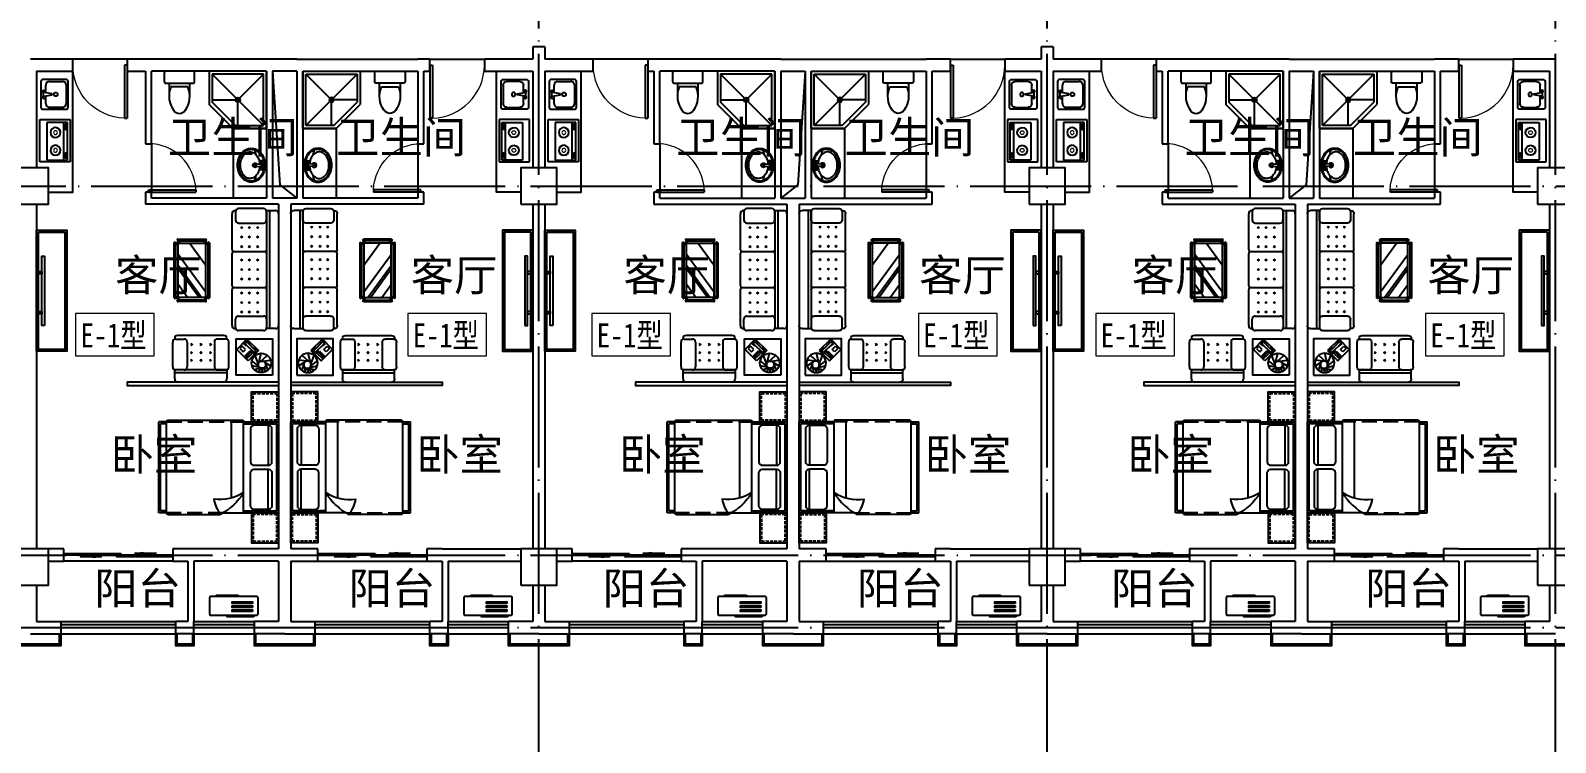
# Model space of a CAD drawing. Extents: x 122060 to 300410, y -425997 to -174060.
# Drawn here: x 193398 to 218598, y -341400 to -329629 of the extents above; entities that cross this region are included whole.
import ezdxf

# ---------------------------------------------------------------- set-up
doc = ezdxf.new("R2010")
doc.units = 0
doc.header["$LTSCALE"] = 1000
doc.header["$MEASUREMENT"] = 0
doc.linetypes.add('DASH', pattern=[0.35, 0.25, -0.1])
doc.linetypes.add('DOTE', pattern=[2.42, 2, -0.2, 0.02, -0.2])
doc.layers.get('0').update_dxf_attribs({"linetype": 'CONTINUOUS'})
for name, color, linetype in [('BALCONY', 6, 'CONTINUOUS'), ('DOTE', 1, 'CONTINUOUS'), ('WALL', 255, 'CONTINUOUS'), ('WINDOW', 4, 'CONTINUOUS'), ('WR-COLUMN', 255, 'CONTINUOUS'), ('WR-WALL', 255, 'CONTINUOUS'), ('厨卫', 8, 'CONTINUOUS'), ('家具', 8, 'CONTINUOUS'), ('平面看线', 8, 'CONTINUOUS'), ('石材', 41, 'CONTINUOUS'), ('空调', 8, 'CONTINUOUS')]:
    doc.layers.add(name, color=color, linetype=linetype)
doc.layers.add('PUB_TEXT', color=7, linetype='CONTINUOUS', lineweight=0)
doc.styles.add('dim_font', font='SIMPLEX.shx', dxfattribs={"width": 0.8})
doc.styles.add('宋体', font='SimSun.ttf')
doc.styles.add('黑体', font='SIMHEI.TTF', dxfattribs={"width": 0.8})

# ---------------------------------------------------------------- blocks, each defined once
blk = doc.blocks.new('dgfgf')
at = {"layer": '家具'}
blk.add_lwpolyline([(7597, -62676), (7147, -62676), (7147, -63176), (7597, -63176), (7597, -62676), (7517, -62676)], dxfattribs=at)
at = {"layer": '家具', "color": 251, "linetype": 'DASH', "ltscale": 0.2}
blk.add_lwpolyline([(7567, -62706), (7177, -62706), (7177, -63146), (7567, -63146)], close=True, dxfattribs=at)
blk = doc.blocks.new('A$C72813290')
at = {"layer": '家具'}
for p, q in [((1830, 2030), (599, 2030)), ((779, 753), (779, 2030)), ((579, 2000), (0, 2000)), ((0, 500), (0, 2000)), ((30, 530), (30, 1970)), ((579, 1970), (30, 1970)), ((170, 1945), (170, 1283)), ((579, 500), (579, 2010)), ((1850, 500), (1850, 2000)), ((1850, 2000), (1980, 2000)), ((1850, 1970), (1950, 1970)), ((1950, 530), (1950, 1970)), ((1980, 500), (1980, 2000)), ((170, 555), (170, 1217)), ((579, 530), (30, 530)), ((1850, 530), (1950, 530)), ((912, 500), (0, 500)), ((1830, 470), (967, 470)), ((1850, 500), (1980, 500))]:
    blk.add_line(p, q, dxfattribs=at)
at = {"layer": '家具', "linetype": 'DASH'}
for p, q in [((1850, 2000), (579, 2000)), ((912, 500), (1850, 500))]:
    blk.add_line(p, q, dxfattribs=at)
at = {"layer": '家具'}
for points in [[(170, 1945), (405, 1945, -0.414214), (465, 1885), (465, 1343, -0.414214), (405, 1283), (170, 1283, -0.414214), (110, 1343), (110, 1885, -0.414214)], [(170, 555), (405, 555, 0.414214), (465, 615), (465, 1157, 0.414214), (405, 1217), (170, 1217, 0.414214), (110, 1157), (110, 615, 0.414214)]]:
    blk.add_lwpolyline(points, format="xyb", close=True, dxfattribs=at)
blk.add_lwpolyline([(579, 833, 0.180302), (1071, 725, -0.088637), (967, 470, 28871.271551)], format="xyb", dxfattribs=at)
for centre, radius, start, end in [((599, 2010), 20, 90, 180), ((1819, 2001), 30.7, 357.6884, 69.6917), ((1392, 1313), 944, 210.6075, 243.2773), ((1819, 499), 30.7, 290.3566, 2.3152)]:
    blk.add_arc(centre, radius, start, end, dxfattribs=at)
blk.add_blockref('dgfgf', (-7147, 65176), dxfattribs=at)
at = {"layer": '家具', "xscale": -1, "rotation": 180}
blk.add_blockref('dgfgf', (-7147, -62676), dxfattribs=at)
blk = doc.blocks.new('asfdgdfhfgj')
at = {"layer": '家具'}
for p, q in [((253, 470), (-697, 470)), ((-697, 470), (-697, -80)), ((203, 420), (-647, 420)), ((-647, 420), (-647, -42)), ((-647, 420), (203, -430)), ((203, 420), (-196, 22)), ((203, -430), (203, 420)), ((253, -480), (253, 470)), ((-222, -5), (-222, 20)), ((-297, -480), (-697, -80)), ((-647, -5), (-260, -5)), ((-260, -430), (-647, -42)), ((-247, -5), (-222, -5)), ((-222, -5), (-197, -5)), ((-222, -30), (-222, -5)), ((-222, -430), (-222, -42)), ((-297, -480), (253, -480)), ((-260, -430), (203, -430))]:
    blk.add_line(p, q, dxfattribs=at)
for radius in [37.5, 25]:
    blk.add_circle((-222, -5), radius, dxfattribs=at)
blk = doc.blocks.new('asfdfgfhfg')
at = {"layer": '家具'}
for p, q in [((-4, 1795), (759, 1795)), ((-87, 1545), (-87, 1134)), ((-54, 1595), (-54, 1745)), ((-54, 1645), (809, 1645)), ((-54, 1595), (809, 1595)), ((102, 1595), (-37, 1595)), ((152, 1134), (152, 1545)), ((602, 1134), (602, 1545)), ((652, 1595), (792, 1595)), ((809, 1745), (809, 1592)), ((842, 1545), (842, 1134)), ((-575, 1274), (-405, 1443)), ((-386, 1085), (-575, 1274)), ((-556, 1274), (-509, 1227)), ((-504, 1326), (-551, 1278)), ((-551, 1278), (-509, 1236)), ((-532, 1278), (-504, 1307)), ((-532, 1278), (-381, 1128)), ((-462, 1283), (-504, 1326)), ((-353, 1156), (-504, 1307)), ((-452, 1283), (-499, 1330)), ((-386, 1406), (-471, 1321)), ((-471, 1321), (-433, 1283)), ((-471, 1274), (-462, 1283)), ((-466, 1269), (-452, 1283)), ((-452, 1302), (-367, 1387)), ((-433, 1283), (-348, 1368)), ((-405, 1443), (-216, 1255)), ((-348, 1368), (-386, 1406)), ((-325, 1297), (-363, 1260)), ((-268, 1241), (-325, 1297)), ((198, 1453), (229, 1423)), ((229, 1453), (198, 1423)), ((198, 1326), (229, 1296)), ((229, 1326), (198, 1296)), ((356, 1453), (386, 1423)), ((386, 1453), (356, 1423)), ((356, 1326), (386, 1296)), ((386, 1326), (356, 1296)), ((514, 1453), (544, 1423)), ((544, 1453), (514, 1423)), ((514, 1326), (544, 1296)), ((544, 1326), (514, 1296)), ((-509, 1236), (-499, 1245)), ((-509, 1227), (-495, 1241)), ((-424, 1151), (-414, 1161)), ((-381, 1109), (-424, 1151)), ((-216, 1255), (-386, 1085)), ((-386, 1189), (-377, 1198)), ((-334, 1156), (-381, 1109)), ((-381, 1128), (-353, 1156)), ((-377, 1198), (-334, 1156)), ((-363, 1260), (-306, 1203)), ((-306, 1203), (-268, 1241)), ((-54, 1084), (-54, 1075)), ((-37, 1084), (102, 1084)), ((-4, 1025), (759, 1025)), ((198, 1189), (229, 1159)), ((229, 1189), (198, 1159)), ((386, 1189), (356, 1159)), ((356, 1189), (386, 1159)), ((514, 1189), (544, 1159)), ((544, 1189), (514, 1159)), ((792, 1084), (652, 1084)), ((809, 1084), (809, 1075)), ((-909, -988), (-909, 862)), ((-859, 912), (-706, 912)), ((-759, -1038), (-759, 912)), ((-709, -1038), (-709, 912)), ((-709, 755), (-709, 896)), ((-659, 946), (-247, 946)), ((-197, 912), (-189, 912)), ((-197, 896), (-197, 755)), ((-139, 862), (-139, 264)), ((-247, 705), (-659, 705)), ((-546, 651), (-576, 620)), ((-546, 620), (-576, 651)), ((-409, 651), (-439, 620)), ((-409, 620), (-439, 651)), ((-282, 651), (-312, 620)), ((-282, 620), (-312, 651)), ((-546, 463), (-576, 493)), ((-546, 493), (-576, 463)), ((-546, 335), (-576, 305)), ((-546, 305), (-576, 335)), ((-409, 493), (-439, 463)), ((-409, 463), (-439, 493)), ((-409, 335), (-439, 305)), ((-409, 305), (-439, 335)), ((-282, 493), (-312, 463)), ((-282, 463), (-312, 493)), ((-282, 335), (-312, 305)), ((-282, 305), (-312, 335)), ((236, -505), (236, 404)), ((246, 414), (251, 414)), ((261, 368), (333, 440)), ((261, 396), (305, 440)), ((261, -505), (261, 404)), ((287, 455), (287, 450)), ((297, 465), (756, 465)), ((297, 440), (756, 440)), ((301, 305), (751, -315)), ((364, 400), (751, -134)), ((407, 400), (751, -75)), ((595, 400), (751, 185)), ((791, 368), (719, 440)), ((791, 396), (747, 440)), ((766, 455), (766, 450)), ((791, 404), (791, -505)), ((806, 414), (801, 414)), ((816, 404), (816, -505)), ((-169, 235), (-679, 235)), ((-546, 75), (-576, 105)), ((-546, 105), (-576, 75)), ((-409, 75), (-439, 105)), ((-409, 105), (-439, 75)), ((-282, 75), (-312, 105)), ((-282, 105), (-312, 75)), ((-139, 206), (-139, -332)), ((-546, -52), (-576, -82)), ((-546, -82), (-576, -52)), ((-546, -240), (-576, -210)), ((-546, -210), (-576, -240)), ((-409, -82), (-439, -52)), ((-409, -52), (-439, -82)), ((-409, -240), (-439, -210)), ((-409, -210), (-439, -240)), ((-282, -82), (-312, -52)), ((-282, -52), (-312, -82)), ((-282, -240), (-312, -210)), ((-282, -210), (-312, -240)), ((301, -138), (565, -500)), ((-169, -361), (-679, -361)), ((-546, -431), (-576, -461)), ((-546, -461), (-576, -431)), ((-409, -431), (-439, -461)), ((-409, -461), (-439, -431)), ((-282, -431), (-312, -461)), ((-282, -461), (-312, -431)), ((-139, -390), (-139, -988)), ((261, -468), (333, -540)), ((261, -496), (305, -540)), ((791, -468), (719, -540)), ((791, -496), (747, -540)), ((-546, -619), (-576, -588)), ((-546, -588), (-576, -619)), ((-546, -746), (-576, -776)), ((-546, -776), (-576, -746)), ((-409, -588), (-439, -619)), ((-409, -619), (-439, -588)), ((-409, -746), (-439, -776)), ((-409, -776), (-439, -746)), ((-282, -588), (-312, -619)), ((-282, -619), (-312, -588)), ((-282, -746), (-312, -776)), ((-282, -776), (-312, -746)), ((246, -515), (251, -515)), ((287, -555), (287, -550)), ((756, -540), (297, -540)), ((756, -565), (297, -565)), ((766, -555), (766, -550)), ((806, -515), (801, -515)), ((-709, -881), (-709, -1021)), ((-247, -831), (-659, -831)), ((-197, -1021), (-197, -881)), ((-709, -1038), (-859, -1038)), ((-659, -1071), (-247, -1071)), ((-197, -1038), (-189, -1038))]:
    blk.add_line(p, q, dxfattribs=at)
at = {"layer": '家具', "color": 6}
for p, q in [((-677, 1466), (-777, 1525)), ((-694, 1502), (-729, 1600)), ((-683, 1543), (-673, 1632)), ((-651, 1566), (-616, 1640)), ((-632, 1568), (-564, 1629)), ((-611, 1564), (-511, 1595)), ((-598, 1556), (-471, 1530)), ((-581, 1533), (-467, 1445)), ((-649, 1450), (-776, 1433)), ((-609, 1454), (-722, 1355)), ((-583, 1478), (-618, 1320)), ((-575, 1501), (-521, 1357))]:
    blk.add_line(p, q, dxfattribs=at)
at = {"layer": '家具'}
for points in [[(-805, 1679), (-205, 1679), (-205, 1079), (-805, 1079)], [(301, 400), (751, 400), (751, -500), (301, -500)]]:
    blk.add_lwpolyline(points, close=True, dxfattribs=at)
at = {"layer": '家具', "color": 6}
for centre, radius in [((-623, 1480), 160), ((-634, 1508), 60)]:
    blk.add_circle(centre, radius, dxfattribs=at)
at = {"layer": '家具'}
for centre, radius, start, end in [((-4, 1745), 50, 90, 180), ((759, 1745), 50, 0, 90), ((-37, 1545), 50, 90, 180), ((102, 1545), 50, 0, 90), ((652, 1545), 50, 90, 180), ((792, 1545), 50, 0, 90), ((-37, 1134), 50, 180, 270), ((-4, 1075), 50, 180, 270), ((102, 1134), 50, 270, 0), ((652, 1134), 50, 180, 270), ((759, 1075), 50, 270, 0), ((792, 1134), 50, 270, 0), ((-859, 862), 50, 90, 180), ((-659, 896), 50, 90, 180), ((-247, 896), 50, 0, 90), ((-189, 862), 50, 0, 90), ((-659, 755), 50, 180, 270), ((-247, 755), 50, 270, 0), ((-679, 265), 30, 180, 270), ((-169, 265), 30, 270, 0), ((246, 404), 10, 90, 180), ((251, 404), 10, 0, 90), ((297, 455), 10, 90, 180), ((297, 450), 10, 180, 270), ((756, 455), 10, 0, 90), ((756, 450), 10, 270, 0), ((801, 404), 10, 90, 180), ((806, 404), 10, 0, 90), ((-679, 205), 30, 90, 180), ((-169, 205), 30, 0, 90), ((-679, -331), 30, 180, 270), ((-679, -391), 30, 90, 180), ((-169, -331), 30, 270, 0), ((-169, -391), 30, 0, 90), ((246, -505), 10, 180, 270), ((251, -505), 10, 270, 0), ((297, -550), 10, 90, 180), ((297, -555), 10, 180, 270), ((756, -550), 10, 0, 90), ((756, -555), 10, 270, 0), ((801, -505), 10, 180, 270), ((806, -505), 10, 270, 0), ((-859, -988), 50, 180, 270), ((-659, -881), 50, 90, 180), ((-247, -881), 50, 0, 90), ((-189, -988), 50, 270, 0), ((-659, -1021), 50, 180, 270), ((-247, -1021), 50, 270, 0)]:
    blk.add_arc(centre, radius, start, end, dxfattribs=at)
at = {"layer": '家具', "style": 'dim_font', "width": 0.8, "flags": 9}
for tag, p, rotation in [('YSIZE', (377, 1795), 180), ('XSIZE', (377, 1795), 180), ('YSIZE', (-909, -63), 270), ('XSIZE', (-909, -63), 270)]:
    blk.add_attdef(tag, p, '', height=0.5, rotation=rotation, dxfattribs=at)
blk = doc.blocks.new('A$C2FB07499')
at = {"layer": '家具', "ltscale": 0.5}
blk.add_lwpolyline([(500, 0), (0, 0), (0, 2000), (500, 2000)], close=True, dxfattribs=at)
at = {"layer": '家具', "color": 251, "ltscale": 40}
for points in [[(470, 30), (30, 30), (30, 1970), (470, 1970)], [(368, 1572), (415, 1572), (415, 428), (368, 428)], [(415, 1381), (480, 1381), (480, 1343), (415, 1343)], [(415, 717), (480, 717), (480, 679), (415, 679)]]:
    blk.add_lwpolyline(points, close=True, dxfattribs=at)
blk = doc.blocks.new('safedgdhgfh')
at = {"layer": '厨卫', "linetype": 'Continuous'}
for p, q in [((-352, -356), (-352, 344)), ((-352, 344), (148, 344)), ((148, 344), (148, -356)), ((148, -356), (-352, -356))]:
    blk.add_line(p, q, dxfattribs=at)
at = {"layer": '厨卫'}
for p, q in [((103, 293), (-239, 293)), ((-239, 293), (-239, -330)), ((47, -330), (47, 293)), ((103, -330), (103, 293)), ((-239, -330), (103, -330))]:
    blk.add_line(p, q, dxfattribs=at)
at = {"layer": '厨卫', "lineweight": 13}
for p, q in [((71, 268), (81, 268)), ((70, 176), (81, 176)), ((96, 251), (79, 251)), ((79, 251), (79, 186)), ((79, 186), (96, 186)), ((96, 186), (96, 251)), ((71, -205), (81, -205)), ((79, -222), (79, -287)), ((96, -222), (79, -222)), ((96, -287), (96, -222)), ((70, -297), (81, -297)), ((79, -287), (96, -287))]:
    blk.add_line(p, q, dxfattribs=at)
for points in [[(71, 268, 0.259034), (67, 266, 0.076276), (63, 254, 0.036515), (60, 241, 0.026615), (59, 222, 0.026615), (60, 203, 0.036515), (63, 189, 0.076276), (67, 178, 0.259034), (71, 176, 0.078462), (72, 176, 0.056762)], [(81, 268, 0.259034), (78, 266, 0.076276), (73, 254, 0.036515), (71, 241, 0.026615), (70, 222, 0.026615), (71, 203, 0.036515), (73, 189, 0.076276), (78, 178, 0.259034), (81, 176, 0.259034), (85, 178, 0.056762), (89, 186, 0.036515)], [(91, 251, 0.008736), (90, 254, 0.076276), (85, 266, 0.259034), (81, 268, 0.259034)], [(71, -205, 0.259034), (67, -207, 0.076276), (63, -219, 0.036515), (60, -232, 0.026615), (59, -251, 0.026615), (60, -270, 0.036515), (63, -284, 0.076276), (67, -295, 0.259034), (71, -297, 0.078462), (72, -297, 0.056762)], [(81, -205, 0.259034), (78, -207, 0.076276), (73, -219, 0.036515), (71, -232, 0.026615), (70, -251, 0.026615), (71, -270, 0.036515), (73, -284, 0.076276), (78, -295, 0.259034), (81, -297, 0.259034), (85, -295, 0.056762), (89, -287, 0.036515)], [(91, -222, 0.008736), (90, -219, 0.076276), (85, -207, 0.259034), (81, -205, 0.259034)]]:
    blk.add_lwpolyline(points, format="xyb", dxfattribs=at)
at = {"layer": '厨卫', "linetype": 'Continuous'}
for centre, start, end in [((-94, 128), 270, 269.036), ((-94, -165), 90.964, 90)]:
    blk.add_arc(centre, 82.5, start, end, dxfattribs=at)
at = {"layer": '厨卫', "linetype": 'Continuous', "lineweight": 13}
for centre, start, end in [((-94, 128), 270, 269.3468), ((-94, -165), 90.6532, 90)]:
    blk.add_arc(centre, 31.6, start, end, dxfattribs=at)
blk = doc.blocks.new('空调机')
at = {"layer": '空调', "color": 8}
for p, q in [((2416486, -275315), (2416486, -275325)), ((2416849, -275305), (2416496, -275305)), ((2416859, -275325), (2416859, -275315))]:
    blk.add_line(p, q, dxfattribs=at)
blk.add_lwpolyline([(2416186, -275325), (2416946, -275325, -0.414214), (2416966, -275345), (2416966, -275615, -0.414214), (2416946, -275635), (2416186, -275635, -0.414214), (2416166, -275615), (2416166, -275345, -0.414214)], format="xyb", close=True, dxfattribs=at)
for points in [[(2416256, -275445), (2416592, -275445), (2416592, -275416), (2416256, -275416)], [(2416235, -275664), (2416675, -275664), (2416675, -275649), (2416235, -275649)], [(2416256, -275511), (2416592, -275511), (2416592, -275482), (2416256, -275482)], [(2416256, -275577), (2416592, -275577), (2416592, -275548), (2416256, -275548)]]:
    blk.add_lwpolyline(points, close=True, dxfattribs=at)
for centre, start, end in [((2416496, -275315), 90, 180), ((2416849, -275315), 0, 90)]:
    blk.add_arc(centre, 10, start, end, dxfattribs=at)
blk = doc.blocks.new('_FZHK')
blk.add_lwpolyline([(-0.5, -0.5), (0.5, -0.5), (0.5, 0.5), (-0.5, 0.5)], close=True)
blk = doc.blocks.new('$plan$00001613')
at = {"layer": '厨卫'}
for p, q in [((-260, -140), (-260, 140)), ((-200, 170), (-200, -170))]:
    blk.add_line(p, q, dxfattribs=at)
blk.add_lwpolyline([(-430, -170), (-200, -170), (-200, -220, 0.414214), (-170, -250), (-30, -250, 0.414214), (0, -220), (0, 220, 0.414214), (-30, 250), (-170, 250, 0.414214), (-200, 220), (-200, 170), (-430, 170)], format="xyb", dxfattribs=at)
for centre, radius, start, end in [((-590, 0), 110, 123.4509, 236.5491), ((-413, -227), 398, 67.4505, 126.6381), ((-413, 227), 398, 233.3619, 292.5495)]:
    blk.add_arc(centre, radius, start, end, dxfattribs=at)
blk = doc.blocks.new('$DorLib2D$00000001')
for p, q in [((0.45, 0.975), (0.5, 0.975)), ((0.45, 0), (0.45, 0.975)), ((0.5, 0), (0.5, 0.975)), ((0.5, 0), (0.45, 0))]:
    blk.add_line(p, q)
at = {"lineweight": 13}
blk.add_arc((0.475, 0), 0.975, 91.4693, 180, dxfattribs=at)
blk = doc.blocks.new('$plan$00001629')
for p, q in [((-252, -170), (-172, -150)), ((-75, -35), (-75, -85)), ((-75, -35), (75, -35)), ((-75, -85), (-21, -85)), ((-16, -146), (-25, -35)), ((16, -146), (25, -35)), ((21, -85), (75, -85)), ((75, -35), (75, -85)), ((172, -150), (252, -170))]:
    blk.add_line(p, q)
for centre, radius in [((-50, -60), 20), ((1, -60), 10), ((50, -60), 20)]:
    blk.add_circle(centre, radius)
for centre, radius, start, end in [((0, -340), 340, 90, 108.7907), ((0, -340), 340, 71.2093, 90), ((-90, -230), 190, 153.24, 180), ((-90, -230), 190, 180, 206.76), ((-90, -230), 173, 153.24, 180), ((-90, -230), 173, 180, 206.76), ((-46, -252), 239, 129.4007, 153.24), ((-46, -252), 222, 129.4007, 153.24), ((-102, -250), 118, 150.3366, 180), ((-102, -250), 118, 180, 209.6634), ((-53, -278), 174, 126.0274, 150.3366), ((-18, -286), 283, 108.7907, 129.4007), ((-18, -286), 266, 108.7907, 129.4007), ((-21, -322), 229, 106.7647, 126.0274), ((0, -340), 323, 90, 108.7907), ((0, -391), 301, 93.9271, 106.7647), ((0, -170), 35, 118.7783, 61.2217), ((0, -170), 25, 129.0728, 50.9272), ((0, -146), 16.3, 180, 0), ((0, -340), 323, 71.2093, 90), ((0, -391), 301, 73.2353, 86.0729), ((21, -322), 229, 53.9726, 73.2353), ((18, -286), 266, 50.5993, 71.2093), ((18, -286), 283, 50.5993, 71.2093), ((53, -278), 174, 29.6634, 53.9726), ((46, -252), 222, 26.76, 50.5993), ((46, -252), 239, 26.76, 50.5993), ((102, -250), 118, 0, 29.6634), ((102, -250), 118, 330.3366, 0), ((90, -230), 173, 0, 26.76), ((90, -230), 173, 333.24, 0), ((90, -230), 190, 0, 26.76), ((90, -230), 190, 333.24, 0), ((-46, -208), 239, 206.76, 230.5993), ((-46, -208), 222, 206.76, 230.5993), ((-53, -222), 174, 209.6634, 233.9726), ((-18, -174), 283, 230.5993, 251.2093), ((-18, -174), 266, 230.5993, 251.2093), ((-21, -178), 229, 233.9726, 253.2353), ((0, -120), 340, 251.2093, 270), ((0, -120), 323, 251.2093, 270), ((0, -109), 301, 253.2353, 270), ((0, -109), 301, 270, 286.7647), ((0, -120), 323, 270, 288.7907), ((0, -120), 340, 270, 288.7907), ((21, -178), 229, 286.7647, 306.0274), ((18, -174), 266, 288.7907, 309.4007), ((18, -174), 283, 288.7907, 309.4007), ((53, -222), 174, 306.0274, 330.3366), ((46, -208), 222, 309.4007, 333.24), ((46, -208), 239, 309.4007, 333.24)]:
    blk.add_arc(centre, radius, start, end)
blk = doc.blocks.new('$plan$00000356')
at = {"color": 0, "linetype": 'ByBlock'}
for p, q in [((215, 0), (-215, 0)), ((-245, -31), (-245, -419)), ((-215, -358), (-215, -143)), ((-153, -82), (-26, -82)), ((-31, -41), (31, -41)), ((-31, -61), (-10, -184)), ((-10, -184), (10, -184)), ((10, -184), (31, -61)), ((26, -82), (153, -82)), ((215, -143), (215, -358)), ((245, -419), (245, -31)), ((-215, -450), (215, -450)), ((153, -419), (-153, -419))]:
    blk.add_line(p, q, dxfattribs=at)
for centre, radius in [((-51, -51), 20.5), ((0, -245), 30.7), ((51, -51), 20.5)]:
    blk.add_circle(centre, radius, dxfattribs=at)
for centre, radius, start, end in [((-215, -31), 30.7, 90, 180), ((-153, -143), 61.4, 90, 180), ((153, -143), 61.4, 0, 90), ((215, -31), 30.7, 0, 90), ((-215, -419), 30.7, 180, 270), ((-153, -358), 61.4, 180, 270), ((153, -358), 61.4, 270, 0), ((215, -419), 30.7, 270, 0)]:
    blk.add_arc(centre, radius, start, end, dxfattribs=at)
blk = doc.blocks.new('$DorLib2D$00000131')
at = {"color": 0, "linetype": 'Continuous'}
for p, q in [((0.15, 0.125), (0.232, 0.197)), ((0.232, 0.197), (0.232, 0.125)), ((-0.5, 0.125), (-0.5, 0)), ((0.019, 0.125), (-0.5, 0.125)), ((-0.5, 0), (0.019, 0)), ((-0.024, 0), (0.5, 0)), ((-0.024, -0.125), (-0.024, 0)), ((0.019, 0), (0.019, 0.125)), ((0.35, 0.125), (0.15, 0.125)), ((0.5, 0), (0.5, -0.125)), ((-0.35, -0.125), (-0.15, -0.125)), ((-0.232, -0.197), (-0.232, -0.125)), ((-0.15, -0.125), (-0.232, -0.197)), ((0.5, -0.125), (-0.024, -0.125))]:
    blk.add_line(p, q, dxfattribs=at)

msp = doc.modelspace()

# ---------------------------------------------------------------- linework, layer by layer
at = {"layer": 'BALCONY', "color": 8}
for p, q in [((193898.2, -339401.1), (195798.2, -339401.1)), ((196098.2, -339401.1), (197098.2, -339401.1)), ((198098.2, -339401.1), (199998.2, -339401.1)), ((200298.2, -339401.1), (201298.2, -339401.1)), ((202298.2, -339401.1), (204198.2, -339401.1)), ((204498.2, -339401.1), (205498.2, -339401.1)), ((206498.2, -339401.1), (208398.2, -339401.1)), ((208698.2, -339401.1), (209698.2, -339401.1)), ((210698.2, -339401.1), (212598.2, -339401.1)), ((212898.2, -339401.1), (213898.2, -339401.1)), ((214898.2, -339401.1), (216798.2, -339401.1)), ((217098.2, -339401.1), (218098.2, -339401.1)), ((193898.2, -339601.1), (195798.2, -339601.1)), ((196098.2, -339601.1), (197098.2, -339601.1)), ((198098.2, -339601.1), (199998.2, -339601.1)), ((200298.2, -339601.1), (201298.2, -339601.1)), ((202298.2, -339601.1), (204198.2, -339601.1)), ((204498.2, -339601.1), (205498.2, -339601.1)), ((206498.2, -339601.1), (208398.2, -339601.1)), ((208698.2, -339601.1), (209698.2, -339601.1)), ((210698.2, -339601.1), (212598.2, -339601.1)), ((212898.2, -339601.1), (213898.2, -339601.1)), ((214898.2, -339601.1), (216798.2, -339601.1)), ((217098.2, -339601.1), (218098.2, -339601.1))]:
    msp.add_line(p, q, dxfattribs=at)
at = {"layer": 'BALCONY'}
for p, q in [((193898.2, -339451.1), (195798.2, -339451.1)), ((193898.2, -339501.1), (195798.2, -339501.1)), ((196098.2, -339451.1), (197098.2, -339451.1)), ((196098.2, -339501.1), (197098.2, -339501.1)), ((198098.2, -339451.1), (199998.2, -339451.1)), ((198098.2, -339501.1), (199998.2, -339501.1)), ((200298.2, -339451.1), (201298.2, -339451.1)), ((200298.2, -339501.1), (201298.2, -339501.1)), ((202298.2, -339451.1), (204198.2, -339451.1)), ((202298.2, -339501.1), (204198.2, -339501.1)), ((204498.2, -339451.1), (205498.2, -339451.1)), ((204498.2, -339501.1), (205498.2, -339501.1)), ((206498.2, -339451.1), (208398.2, -339451.1)), ((206498.2, -339501.1), (208398.2, -339501.1)), ((208698.2, -339451.1), (209698.2, -339451.1)), ((208698.2, -339501.1), (209698.2, -339501.1)), ((210698.2, -339451.1), (212598.2, -339451.1)), ((210698.2, -339501.1), (212598.2, -339501.1)), ((212898.2, -339451.1), (213898.2, -339451.1)), ((212898.2, -339501.1), (213898.2, -339501.1)), ((214898.2, -339451.1), (216798.2, -339451.1)), ((214898.2, -339501.1), (216798.2, -339501.1)), ((217098.2, -339451.1), (218098.2, -339451.1)), ((217098.2, -339501.1), (218098.2, -339501.1))]:
    msp.add_line(p, q, dxfattribs=at)
at = {"layer": 'DOTE', "linetype": 'DOTE'}
for p, q in [((201798.2, -341693.9), (201798.2, -316272.1)), ((210198.2, -341693.9), (210198.2, -316272.1)), ((218598.2, -341693.9), (218598.2, -316272.1)), ((150843.1, -332201.1), (251549.9, -332201.1)), ((150843.1, -338301.1), (251549.9, -338301.1)), ((150843.1, -339501.1), (251549.9, -339501.1))]:
    msp.add_line(p, q, dxfattribs=at)
at = {"layer": 'PUB_TEXT'}
for points in [[(195444.3, -334308.6), (194144.3, -334308.6), (194144.3, -335008.6), (195444.3, -335008.6)], [(200934.4, -334308.6), (199634.4, -334308.6), (199634.4, -335008.6), (200934.4, -335008.6)], [(203972.9, -334308.6), (202672.9, -334308.6), (202672.9, -335008.6), (203972.9, -335008.6)], [(209369.5, -334308.6), (208069.5, -334308.6), (208069.5, -335008.6), (209369.5, -335008.6)], [(212301.2, -334308.6), (211001.2, -334308.6), (211001.2, -335008.6), (212301.2, -335008.6)], [(217748.1, -334308.6), (216448.1, -334308.6), (216448.1, -335008.6), (217748.1, -335008.6)]]:
    msp.add_lwpolyline(points, close=True, dxfattribs=at)
at = {"layer": 'WALL'}
for p, q in [((194098.2, -330101.1), (193398.2, -330101.1)), ((194098.2, -330301.1), (194098.2, -330101.1)), ((195398.2, -330101.1), (194998.2, -330101.1)), ((194998.2, -330101.1), (194998.2, -330301.1)), ((197398.2, -330101.1), (195398.2, -330101.1)), ((197798.2, -330101.1), (197398.2, -330101.1)), ((197798.2, -330101.1), (199798.2, -330101.1)), ((199998.2, -330101.1), (199798.2, -330101.1)), ((199998.2, -330301.1), (199998.2, -330101.1)), ((201698.2, -330101.1), (200898.2, -330101.1)), ((200898.2, -330101.1), (200898.2, -330301.1)), ((202698.2, -330101.1), (201898.2, -330101.1)), ((202698.2, -330301.1), (202698.2, -330101.1)), ((203798.2, -330101.1), (203598.2, -330101.1)), ((203598.2, -330101.1), (203598.2, -330301.1)), ((205798.2, -330101.1), (203798.2, -330101.1)), ((205798.2, -330101.1), (206198.2, -330101.1)), ((206198.2, -330101.1), (208198.2, -330101.1)), ((208598.2, -330101.1), (208198.2, -330101.1)), ((208598.2, -330301.1), (208598.2, -330101.1)), ((210098.2, -330101.1), (209498.2, -330101.1)), ((209498.2, -330101.1), (209498.2, -330301.1)), ((211098.2, -330101.1), (210298.2, -330101.1)), ((211098.2, -330301.1), (211098.2, -330101.1)), ((212198.2, -330101.1), (211998.2, -330101.1)), ((211998.2, -330101.1), (211998.2, -330301.1)), ((214198.2, -330101.1), (212198.2, -330101.1)), ((214198.2, -330101.1), (214598.2, -330101.1)), ((214598.2, -330101.1), (216598.2, -330101.1)), ((216998.2, -330101.1), (216598.2, -330101.1)), ((216998.2, -330301.1), (216998.2, -330101.1)), ((218598.2, -330101.1), (217898.2, -330101.1)), ((217898.2, -330101.1), (217898.2, -330301.1)), ((193498.2, -330301.1), (194098.2, -330301.1)), ((194998.2, -330301.1), (195298.2, -330301.1)), ((195298.2, -330301.1), (195298.2, -331501.1)), ((195398.2, -331501.1), (195398.2, -330301.1)), ((197298.2, -330301.1), (195398.2, -330301.1)), ((197298.2, -330301.1), (197298.2, -332401.1)), ((197798.2, -330301.1), (197398.2, -330301.1)), ((197398.2, -330301.1), (197398.2, -332401.1)), ((197798.2, -330301.1), (197798.2, -332401.1)), ((197898.2, -330301.1), (197898.2, -332401.1)), ((197898.2, -330301.1), (199798.2, -330301.1)), ((199798.2, -330301.1), (199798.2, -331501.1)), ((199898.2, -331501.1), (199898.2, -330301.1)), ((199898.2, -330301.1), (199998.2, -330301.1)), ((200898.2, -330301.1), (201698.2, -330301.1)), ((201898.2, -330301.1), (202698.2, -330301.1)), ((203598.2, -330301.1), (203698.2, -330301.1)), ((203698.2, -330301.1), (203698.2, -331501.1)), ((203798.2, -331501.1), (203798.2, -330301.1)), ((205698.2, -330301.1), (203798.2, -330301.1)), ((205698.2, -330301.1), (205698.2, -332401.1)), ((205798.2, -330301.1), (206198.2, -330301.1)), ((205798.2, -330301.1), (205798.2, -332401.1)), ((206198.2, -330301.1), (206198.2, -332401.1)), ((206298.2, -330301.1), (206298.2, -332401.1)), ((206298.2, -330301.1), (208198.2, -330301.1)), ((208198.2, -330301.1), (208198.2, -331501.1)), ((208298.2, -331501.1), (208298.2, -330301.1)), ((208298.2, -330301.1), (208598.2, -330301.1)), ((209498.2, -330301.1), (210098.2, -330301.1)), ((210298.2, -330301.1), (211098.2, -330301.1)), ((211998.2, -330301.1), (212098.2, -330301.1)), ((212098.2, -330301.1), (212098.2, -331501.1)), ((212198.2, -331501.1), (212198.2, -330301.1)), ((214098.2, -330301.1), (212198.2, -330301.1)), ((214098.2, -330301.1), (214098.2, -332401.1)), ((214198.2, -330301.1), (214598.2, -330301.1)), ((214198.2, -330301.1), (214198.2, -332401.1)), ((214598.2, -330301.1), (214598.2, -332401.1)), ((214698.2, -330301.1), (214698.2, -332401.1)), ((214698.2, -330301.1), (216598.2, -330301.1)), ((216598.2, -330301.1), (216598.2, -331501.1)), ((216698.2, -331501.1), (216698.2, -330301.1)), ((216698.2, -330301.1), (216998.2, -330301.1)), ((217898.2, -330301.1), (218498.2, -330301.1)), ((195298.2, -331501.1), (195398.2, -331501.1)), ((199798.2, -331501.1), (199898.2, -331501.1)), ((203698.2, -331501.1), (203798.2, -331501.1)), ((208198.2, -331501.1), (208298.2, -331501.1)), ((212098.2, -331501.1), (212198.2, -331501.1)), ((216598.2, -331501.1), (216698.2, -331501.1)), ((195398.2, -332301.1), (195298.2, -332301.1)), ((195298.2, -332301.1), (195298.2, -332501.1)), ((195398.2, -332401.1), (195398.2, -332301.1)), ((199898.2, -332301.1), (199798.2, -332301.1)), ((199798.2, -332301.1), (199798.2, -332401.1)), ((199898.2, -332501.1), (199898.2, -332301.1)), ((203798.2, -332301.1), (203698.2, -332301.1)), ((203698.2, -332301.1), (203698.2, -332501.1)), ((203798.2, -332401.1), (203798.2, -332301.1)), ((208298.2, -332301.1), (208198.2, -332301.1)), ((208198.2, -332301.1), (208198.2, -332401.1)), ((208298.2, -332501.1), (208298.2, -332301.1)), ((212198.2, -332301.1), (212098.2, -332301.1)), ((212098.2, -332301.1), (212098.2, -332501.1)), ((212198.2, -332401.1), (212198.2, -332301.1)), ((216698.2, -332301.1), (216598.2, -332301.1)), ((216598.2, -332301.1), (216598.2, -332401.1)), ((216698.2, -332501.1), (216698.2, -332301.1)), ((197398.2, -332501.1), (195298.2, -332501.1)), ((197298.2, -332401.1), (195398.2, -332401.1)), ((197598.2, -332401.1), (197398.2, -332401.1)), ((197498.2, -332501.1), (197398.2, -332501.1)), ((197498.2, -332501.1), (197498.2, -338201.1)), ((197798.2, -332401.1), (197598.2, -332401.1)), ((197698.2, -332501.1), (197698.2, -338201.1)), ((197798.2, -332501.1), (197698.2, -332501.1)), ((199898.2, -332501.1), (197798.2, -332501.1)), ((199798.2, -332401.1), (197898.2, -332401.1)), ((203698.2, -332501.1), (205798.2, -332501.1)), ((203798.2, -332401.1), (205698.2, -332401.1)), ((205798.2, -332401.1), (205998.2, -332401.1)), ((205798.2, -332501.1), (205898.2, -332501.1)), ((205898.2, -332501.1), (205898.2, -338201.1)), ((205998.2, -332401.1), (206198.2, -332401.1)), ((206098.2, -332501.1), (206098.2, -338201.1)), ((206098.2, -332501.1), (206198.2, -332501.1)), ((206198.2, -332501.1), (208298.2, -332501.1)), ((206298.2, -332401.1), (208198.2, -332401.1)), ((212098.2, -332501.1), (214198.2, -332501.1)), ((212198.2, -332401.1), (214098.2, -332401.1)), ((214198.2, -332401.1), (214398.2, -332401.1)), ((214198.2, -332501.1), (214298.2, -332501.1)), ((214298.2, -332501.1), (214298.2, -338201.1)), ((214398.2, -332401.1), (214598.2, -332401.1)), ((214498.2, -332501.1), (214498.2, -338201.1)), ((214498.2, -332501.1), (214598.2, -332501.1)), ((214598.2, -332501.1), (216698.2, -332501.1)), ((214698.2, -332401.1), (216598.2, -332401.1)), ((193948.2, -338201.1), (193698.2, -338201.1)), ((193698.2, -338401.1), (193948.2, -338401.1)), ((193948.2, -338401.1), (193948.2, -338201.1)), ((195998.2, -338201.1), (195748.2, -338201.1)), ((195748.2, -338201.1), (195748.2, -338401.1)), ((195748.2, -338401.1), (195998.2, -338401.1)), ((197498.2, -338201.1), (195998.2, -338201.1)), ((197498.2, -338401.1), (196098.2, -338401.1)), ((197498.2, -338401.1), (197498.2, -339401.1)), ((198148.2, -338201.1), (197698.2, -338201.1)), ((197698.2, -338401.1), (198148.2, -338401.1)), ((197698.2, -338401.1), (197698.2, -339401.1)), ((198148.2, -338401.1), (198148.2, -338201.1)), ((200198.2, -338201.1), (199948.2, -338201.1)), ((199948.2, -338201.1), (199948.2, -338401.1)), ((199948.2, -338401.1), (200198.2, -338401.1)), ((200198.2, -338201.1), (201498.2, -338201.1)), ((200298.2, -338401.1), (201498.2, -338401.1)), ((202348.2, -338201.1), (202098.2, -338201.1)), ((202098.2, -338401.1), (202348.2, -338401.1)), ((202348.2, -338401.1), (202348.2, -338201.1)), ((204398.2, -338201.1), (204148.2, -338201.1)), ((204148.2, -338201.1), (204148.2, -338401.1)), ((204148.2, -338401.1), (204398.2, -338401.1)), ((205898.2, -338201.1), (204398.2, -338201.1)), ((205898.2, -338401.1), (204498.2, -338401.1)), ((205898.2, -338401.1), (205898.2, -339401.1)), ((206548.2, -338201.1), (206098.2, -338201.1)), ((206098.2, -338401.1), (206098.2, -339401.1)), ((206098.2, -338401.1), (206548.2, -338401.1)), ((206548.2, -338401.1), (206548.2, -338201.1)), ((208598.2, -338201.1), (208348.2, -338201.1)), ((208348.2, -338201.1), (208348.2, -338401.1)), ((208348.2, -338401.1), (208598.2, -338401.1)), ((208598.2, -338201.1), (209898.2, -338201.1)), ((208698.2, -338401.1), (209898.2, -338401.1)), ((210748.2, -338201.1), (210498.2, -338201.1)), ((210498.2, -338401.1), (210748.2, -338401.1)), ((210748.2, -338401.1), (210748.2, -338201.1)), ((212798.2, -338201.1), (212548.2, -338201.1)), ((212548.2, -338201.1), (212548.2, -338401.1)), ((212548.2, -338401.1), (212798.2, -338401.1)), ((214298.2, -338201.1), (212798.2, -338201.1)), ((214298.2, -338401.1), (212898.2, -338401.1)), ((214298.2, -338401.1), (214298.2, -339401.1)), ((214948.2, -338201.1), (214498.2, -338201.1)), ((214498.2, -338401.1), (214498.2, -339401.1)), ((214498.2, -338401.1), (214948.2, -338401.1)), ((214948.2, -338401.1), (214948.2, -338201.1)), ((216998.2, -338201.1), (216748.2, -338201.1)), ((216748.2, -338201.1), (216748.2, -338401.1)), ((216748.2, -338401.1), (216998.2, -338401.1)), ((216998.2, -338201.1), (218298.2, -338201.1)), ((217098.2, -338401.1), (218298.2, -338401.1))]:
    msp.add_line(p, q, dxfattribs=at)
for points in [[(197498.2, -335441.1), (194998.2, -335441.1), (194998.2, -335501.1), (197498.2, -335501.1)], [(197698.2, -335441.1), (200198.2, -335441.1), (200198.2, -335501.1), (197698.2, -335501.1)], [(205898.2, -335441.1), (203398.2, -335441.1), (203398.2, -335501.1), (205898.2, -335501.1)], [(206098.2, -335441.1), (208598.2, -335441.1), (208598.2, -335501.1), (206098.2, -335501.1)], [(214298.2, -335441.1), (211798.2, -335441.1), (211798.2, -335501.1), (214298.2, -335501.1)], [(214498.2, -335441.1), (216998.2, -335441.1), (216998.2, -335501.1), (214498.2, -335501.1)]]:
    msp.add_lwpolyline(points, dxfattribs=at)
at = {"layer": 'WINDOW'}
for p, q in [((194998.2, -330101.1), (194098.2, -330101.1)), ((199998.2, -330101.1), (200898.2, -330101.1)), ((203598.2, -330101.1), (202698.2, -330101.1)), ((208598.2, -330101.1), (209498.2, -330101.1)), ((211998.2, -330101.1), (211098.2, -330101.1)), ((216998.2, -330101.1), (217898.2, -330101.1)), ((195398.2, -331501.1), (195398.2, -332301.1)), ((199798.2, -331501.1), (199798.2, -332301.1)), ((203798.2, -331501.1), (203798.2, -332301.1)), ((208198.2, -331501.1), (208198.2, -332301.1)), ((212198.2, -331501.1), (212198.2, -332301.1)), ((216598.2, -331501.1), (216598.2, -332301.1)), ((195748.2, -338401.1), (193948.2, -338401.1)), ((198148.2, -338401.1), (199948.2, -338401.1)), ((204148.2, -338401.1), (202348.2, -338401.1)), ((206548.2, -338401.1), (208348.2, -338401.1)), ((212548.2, -338401.1), (210748.2, -338401.1)), ((214948.2, -338401.1), (216748.2, -338401.1))]:
    msp.add_line(p, q, dxfattribs=at)
at = {"layer": 'WR-WALL'}
for p, q in [((201698.2, -329901.1), (201698.2, -330101.1)), ((201898.2, -329901.1), (201698.2, -329901.1)), ((201898.2, -329901.1), (201898.2, -330101.1)), ((210098.2, -329901.1), (210098.2, -330101.1)), ((210298.2, -329901.1), (210098.2, -329901.1)), ((210298.2, -329901.1), (210298.2, -330101.1)), ((193498.2, -330301.1), (193498.2, -331901.1)), ((201698.2, -330301.1), (201698.2, -331901.1)), ((201898.2, -330301.1), (201898.2, -331901.1)), ((210098.2, -330301.1), (210098.2, -331901.1)), ((210298.2, -330301.1), (210298.2, -331901.1)), ((218498.2, -330301.1), (218498.2, -331901.1)), ((193498.2, -332501.1), (193498.2, -338201.1)), ((201698.2, -332501.1), (201698.2, -338201.1)), ((201898.2, -332501.1), (201898.2, -338201.1)), ((210098.2, -332501.1), (210098.2, -338201.1)), ((210298.2, -332501.1), (210298.2, -338201.1)), ((218498.2, -332501.1), (218498.2, -338201.1)), ((195998.2, -338401.1), (195998.2, -339401.1)), ((196098.2, -338401.1), (196098.2, -339401.1)), ((200198.2, -338401.1), (200198.2, -339401.1)), ((200298.2, -338401.1), (200298.2, -339401.1)), ((204398.2, -338401.1), (204398.2, -339401.1)), ((204498.2, -338401.1), (204498.2, -339401.1)), ((208598.2, -338401.1), (208598.2, -339401.1)), ((208698.2, -338401.1), (208698.2, -339401.1)), ((212798.2, -338401.1), (212798.2, -339401.1)), ((212898.2, -338401.1), (212898.2, -339401.1)), ((216998.2, -338401.1), (216998.2, -339401.1)), ((217098.2, -338401.1), (217098.2, -339401.1)), ((193498.2, -338801.1), (193498.2, -339401.1)), ((201698.2, -338801.1), (201698.2, -339401.1)), ((201898.2, -338801.1), (201898.2, -339401.1)), ((210098.2, -338801.1), (210098.2, -339401.1)), ((210298.2, -338801.1), (210298.2, -339401.1)), ((218498.2, -338801.1), (218498.2, -339401.1)), ((193498.2, -339401.1), (193898.2, -339401.1)), ((193898.2, -339401.1), (193898.2, -339601.1)), ((195998.2, -339401.1), (195798.2, -339401.1)), ((195798.2, -339601.1), (195798.2, -339401.1)), ((196098.2, -339401.1), (196098.2, -339401.1)), ((196098.2, -339601.1), (196098.2, -339401.1)), ((197498.2, -339401.1), (197098.2, -339401.1)), ((197098.2, -339601.1), (197098.2, -339401.1)), ((197698.2, -339401.1), (198098.2, -339401.1)), ((198098.2, -339401.1), (198098.2, -339601.1)), ((200198.2, -339401.1), (199998.2, -339401.1)), ((199998.2, -339601.1), (199998.2, -339401.1)), ((200298.2, -339401.1), (200298.2, -339401.1)), ((200298.2, -339601.1), (200298.2, -339401.1)), ((201698.2, -339401.1), (201298.2, -339401.1)), ((201298.2, -339601.1), (201298.2, -339401.1)), ((201898.2, -339401.1), (202298.2, -339401.1)), ((202298.2, -339401.1), (202298.2, -339601.1)), ((204398.2, -339401.1), (204198.2, -339401.1)), ((204198.2, -339601.1), (204198.2, -339401.1)), ((204498.2, -339401.1), (204498.2, -339401.1)), ((204498.2, -339601.1), (204498.2, -339401.1)), ((205898.2, -339401.1), (205498.2, -339401.1)), ((205498.2, -339601.1), (205498.2, -339401.1)), ((206098.2, -339401.1), (206498.2, -339401.1)), ((206498.2, -339401.1), (206498.2, -339601.1)), ((208598.2, -339401.1), (208398.2, -339401.1)), ((208398.2, -339601.1), (208398.2, -339401.1)), ((208698.2, -339401.1), (208698.2, -339401.1)), ((208698.2, -339601.1), (208698.2, -339401.1)), ((210098.2, -339401.1), (209698.2, -339401.1)), ((209698.2, -339601.1), (209698.2, -339401.1)), ((210298.2, -339401.1), (210698.2, -339401.1)), ((210698.2, -339401.1), (210698.2, -339601.1)), ((212798.2, -339401.1), (212598.2, -339401.1)), ((212598.2, -339601.1), (212598.2, -339401.1)), ((212898.2, -339401.1), (212898.2, -339401.1)), ((212898.2, -339601.1), (212898.2, -339401.1)), ((214298.2, -339401.1), (213898.2, -339401.1)), ((213898.2, -339601.1), (213898.2, -339401.1)), ((214498.2, -339401.1), (214898.2, -339401.1)), ((214898.2, -339401.1), (214898.2, -339601.1)), ((216998.2, -339401.1), (216798.2, -339401.1)), ((216798.2, -339601.1), (216798.2, -339401.1)), ((217098.2, -339401.1), (217098.2, -339401.1)), ((217098.2, -339601.1), (217098.2, -339401.1)), ((218498.2, -339401.1), (218098.2, -339401.1)), ((218098.2, -339601.1), (218098.2, -339401.1)), ((193398.2, -339601.1), (193898.2, -339601.1)), ((195998.2, -339601.1), (195798.2, -339601.1)), ((196098.2, -339601.1), (195998.2, -339601.1)), ((197598.2, -339601.1), (197098.2, -339601.1)), ((197598.2, -339601.1), (198098.2, -339601.1)), ((200198.2, -339601.1), (199998.2, -339601.1)), ((200298.2, -339601.1), (200198.2, -339601.1)), ((201798.2, -339601.1), (201298.2, -339601.1)), ((201798.2, -339601.1), (202298.2, -339601.1)), ((204398.2, -339601.1), (204198.2, -339601.1)), ((204498.2, -339601.1), (204398.2, -339601.1)), ((205998.2, -339601.1), (205498.2, -339601.1)), ((205998.2, -339601.1), (206498.2, -339601.1)), ((208598.2, -339601.1), (208398.2, -339601.1)), ((208698.2, -339601.1), (208598.2, -339601.1)), ((210198.2, -339601.1), (209698.2, -339601.1)), ((210198.2, -339601.1), (210698.2, -339601.1)), ((212798.2, -339601.1), (212598.2, -339601.1)), ((212898.2, -339601.1), (212798.2, -339601.1)), ((214398.2, -339601.1), (213898.2, -339601.1)), ((214398.2, -339601.1), (214898.2, -339601.1)), ((216998.2, -339601.1), (216798.2, -339601.1)), ((217098.2, -339601.1), (216998.2, -339601.1)), ((218598.2, -339601.1), (218098.2, -339601.1))]:
    msp.add_line(p, q, dxfattribs=at)
at = {"layer": '厨卫'}
for points in [[(197298.2, -331251.1), (196748.2, -331251.1), (196748.2, -332401.1)], [(197898.2, -331251.1), (198448.2, -331251.1), (198448.2, -332401.1)], [(205698.2, -331251.1), (205148.2, -331251.1), (205148.2, -332401.1)], [(206298.2, -331251.1), (206848.2, -331251.1), (206848.2, -332401.1)], [(214098.2, -331251.1), (213548.2, -331251.1), (213548.2, -332401.1)], [(214698.2, -331251.1), (215248.2, -331251.1), (215248.2, -332401.1)]]:
    msp.add_lwpolyline(points, dxfattribs=at)
at = {"layer": '家具'}
for points in [[(193698.2, -332301.1), (194098.2, -332301.1), (194098.2, -330301.1)], [(201498.2, -332301.1), (201098.2, -332301.1), (201098.2, -330301.1)], [(202098.2, -332301.1), (202498.2, -332301.1), (202498.2, -330301.1)], [(209898.2, -332301.1), (209498.2, -332301.1), (209498.2, -330301.1)], [(210498.2, -332301.1), (210898.2, -332301.1), (210898.2, -330301.1)], [(218298.2, -332301.1), (217898.2, -332301.1), (217898.2, -330301.1)]]:
    msp.add_lwpolyline(points, dxfattribs=at)
at = {"layer": '平面看线'}
for points in [[(197398.2, -330301.1), (197516.2, -332182.5), (197798.2, -332401.1)], [(206198.2, -330301.1), (206080.1, -332182.5), (205798.2, -332401.1)], [(214598.2, -330301.1), (214480.1, -332182.5), (214198.2, -332401.1)]]:
    msp.add_lwpolyline(points, dxfattribs=at)
at = {"layer": '石材'}
for points in [[(193898.2, -339601.1), (193898.2, -339801.1), (192898.2, -339801.1), (192898.2, -339601.1)], [(193873.2, -339601.1), (193873.2, -339776.1), (192923.2, -339776.1), (192923.2, -339601.1)], [(196098.2, -339601.1), (196098.2, -339801.1), (195798.2, -339801.1), (195798.2, -339601.1)], [(196073.2, -339601.1), (196073.2, -339776.1), (195823.2, -339776.1), (195823.2, -339601.1)], [(198098.2, -339601.1), (198098.2, -339801.1), (197098.2, -339801.1), (197098.2, -339601.1)], [(198073.2, -339601.1), (198073.2, -339776.1), (197123.2, -339776.1), (197123.2, -339601.1)], [(200298.2, -339601.1), (200298.2, -339801.1), (199998.2, -339801.1), (199998.2, -339601.1)], [(200273.2, -339601.1), (200273.2, -339776.1), (200023.2, -339776.1), (200023.2, -339601.1)], [(202298.2, -339601.1), (202298.2, -339801.1), (201298.2, -339801.1), (201298.2, -339601.1)], [(202273.2, -339601.1), (202273.2, -339776.1), (201323.2, -339776.1), (201323.2, -339601.1)], [(204498.2, -339601.1), (204498.2, -339801.1), (204198.2, -339801.1), (204198.2, -339601.1)], [(204473.2, -339601.1), (204473.2, -339776.1), (204223.2, -339776.1), (204223.2, -339601.1)], [(206498.2, -339601.1), (206498.2, -339801.1), (205498.2, -339801.1), (205498.2, -339601.1)], [(206473.2, -339601.1), (206473.2, -339776.1), (205523.2, -339776.1), (205523.2, -339601.1)], [(208698.2, -339601.1), (208698.2, -339801.1), (208398.2, -339801.1), (208398.2, -339601.1)], [(208673.2, -339601.1), (208673.2, -339776.1), (208423.2, -339776.1), (208423.2, -339601.1)], [(210698.2, -339601.1), (210698.2, -339801.1), (209698.2, -339801.1), (209698.2, -339601.1)], [(210673.2, -339601.1), (210673.2, -339776.1), (209723.2, -339776.1), (209723.2, -339601.1)], [(212898.2, -339601.1), (212898.2, -339801.1), (212598.2, -339801.1), (212598.2, -339601.1)], [(212873.2, -339601.1), (212873.2, -339776.1), (212623.2, -339776.1), (212623.2, -339601.1)], [(214898.2, -339601.1), (214898.2, -339801.1), (213898.2, -339801.1), (213898.2, -339601.1)], [(214873.2, -339601.1), (214873.2, -339776.1), (213923.2, -339776.1), (213923.2, -339601.1)], [(217098.2, -339601.1), (217098.2, -339801.1), (216798.2, -339801.1), (216798.2, -339601.1)], [(217073.2, -339601.1), (217073.2, -339776.1), (216823.2, -339776.1), (216823.2, -339601.1)], [(219098.2, -339601.1), (219098.2, -339801.1), (218098.2, -339801.1), (218098.2, -339601.1)], [(219073.2, -339601.1), (219073.2, -339776.1), (218123.2, -339776.1), (218123.2, -339601.1)]]:
    msp.add_lwpolyline(points, dxfattribs=at)

# ---------------------------------------------------------------- block references
at = {"layer": 'WINDOW'}
for name, p, xscale, yscale, zscale, rotation in [('$DorLib2D$00000001', (194548.2, -330201.1), -900, 900, -900, 180), ('$DorLib2D$00000001', (203148.2, -330201.1), -900, 900, -900, 180), ('$DorLib2D$00000001', (211548.2, -330201.1), -900, 900, -900, 180), ('$DorLib2D$00000001', (195348.2, -331901.1), 800, 800, 800, 270), ('$DorLib2D$00000001', (199848.2, -331901.1), 800, -800, 800, 270), ('$DorLib2D$00000001', (203748.2, -331901.1), 800, 800, 800, 270), ('$DorLib2D$00000001', (208248.2, -331901.1), 800, -800, 800, 270), ('$DorLib2D$00000001', (212148.2, -331901.1), 800, 800, 800, 270), ('$DorLib2D$00000001', (216648.2, -331901.1), 800, -800, 800, 270), ('$DorLib2D$00000131', (194848.2, -338301.1), 1800, 200, 1800, 180), ('$DorLib2D$00000131', (203248.2, -338301.1), 1800, 200, 1800, 180), ('$DorLib2D$00000131', (211648.2, -338301.1), 1800, 200, 1800, 180)]:
    msp.add_blockref(name, p, dxfattribs=dict(at, xscale=xscale, yscale=yscale, zscale=zscale, rotation=rotation))
for name, p, xscale, yscale, zscale in [('$DorLib2D$00000001', (200448.2, -330201.1), -900, -900, -900), ('$DorLib2D$00000001', (209048.2, -330201.1), -900, -900, -900), ('$DorLib2D$00000001', (217448.2, -330201.1), -900, -900, -900), ('$DorLib2D$00000131', (199048.2, -338301.1), -1800, -200, -1800), ('$DorLib2D$00000131', (207448.2, -338301.1), -1800, -200, -1800), ('$DorLib2D$00000131', (215848.2, -338301.1), -1800, -200, -1800)]:
    msp.add_blockref(name, p, dxfattribs=dict(at, xscale=xscale, yscale=yscale, zscale=zscale))
at = {"layer": 'WR-COLUMN', "xscale": 600, "yscale": 600, "zscale": 600}
for p in [(193398.2, -332201.1), (201798.2, -332201.1), (210198.2, -332201.1), (218598.2, -332201.1), (193398.2, -338501.1), (201798.2, -338501.1), (210198.2, -338501.1), (218598.2, -338501.1)]:
    msp.add_blockref('_FZHK', p, dxfattribs=at)
at = {"layer": '厨卫'}
for name, p, rotation in [('$plan$00001613', (195859.3, -330301.1, 0), 90.00000000000001), ('$plan$00001613', (204259.3, -330301.1, 0), 89.99999999999999), ('$plan$00001613', (212659.3, -330301.1, 0), 89.99999999999999), ('$plan$00000356', (193569.8, -330685.4), 90.00000000000001), ('$plan$00000356', (201969.8, -330685.4), 89.99999999999999), ('$plan$00000356', (210369.8, -330685.4), 89.99999999999999), ('$plan$00001629', (197919.1, -331857.1), 90.00000000000001), ('$plan$00001629', (206319.1, -331857.1), 89.99999999999999), ('$plan$00001629', (214719.1, -331857.1), 89.99999999999999)]:
    msp.add_blockref(name, p, dxfattribs=dict(at, rotation=rotation))
for name, p in [('asfdgdfhfgj', (197045.3, -330771.6)), ('asfdgdfhfgj', (205445.3, -330771.6)), ('asfdgdfhfgj', (213845.3, -330771.6)), ('safedgdhgfh', (193904.7, -331445.4)), ('safedgdhgfh', (202304.7, -331445.4)), ('safedgdhgfh', (210704.7, -331445.4))]:
    msp.add_blockref(name, p, dxfattribs=at)
at = {"layer": '厨卫', "xscale": -1}
for name, p in [('asfdgdfhfgj', (198151, -330771.6)), ('asfdgdfhfgj', (206551, -330771.6)), ('asfdgdfhfgj', (214951, -330771.6)), ('safedgdhgfh', (201291.7, -331445.4)), ('safedgdhgfh', (209691.7, -331445.4)), ('safedgdhgfh', (218091.7, -331445.4))]:
    msp.add_blockref(name, p, dxfattribs=at)
at = {"layer": '厨卫'}
for name, p, yscale, rotation in [('$plan$00001613', (199337, -330301.1, 0), -1, 90.00000000000001), ('$plan$00001613', (207737, -330301.1, 0), -0.9999999999999996, 89.99999999999999), ('$plan$00001613', (216137, -330301.1, 0), -0.9999999999999996, 89.99999999999999), ('$plan$00000356', (201626.5, -330685.4), -0.9999999999999998, 90.00000000000001), ('$plan$00000356', (210026.5, -330685.4), -0.9999999999999998, 89.99999999999999), ('$plan$00000356', (218426.5, -330685.4), -0.9999999999999998, 89.99999999999999), ('$plan$00001629', (197277.2, -331857.1), -0.9999999999999996, 90.00000000000001), ('$plan$00001629', (205677.2, -331857.1), -1, 89.99999999999999), ('$plan$00001629', (214077.2, -331857.1), -1, 89.99999999999999)]:
    msp.add_blockref(name, p, dxfattribs=dict(at, yscale=yscale, rotation=rotation))
at = {"layer": '家具', "rotation": 180}
for name, p in [('asfdfgfhfg', (196589.6, -333645.9)), ('asfdfgfhfg', (204989.6, -333645.9)), ('asfdfgfhfg', (213389.6, -333645.9)), ('A$C2FB07499', (193998.2, -332933.2)), ('A$C2FB07499', (202398.2, -332933.2)), ('A$C2FB07499', (210798.2, -332933.2))]:
    msp.add_blockref(name, p, dxfattribs=at)
at = {"layer": '家具', "xscale": -1, "rotation": 180}
for name, p in [('asfdfgfhfg', (198606.8, -333645.9)), ('asfdfgfhfg', (207006.8, -333645.9)), ('asfdfgfhfg', (215406.8, -333645.9)), ('A$C2FB07499', (201198.2, -332933.2)), ('A$C2FB07499', (209598.2, -332933.2)), ('A$C2FB07499', (217998.2, -332933.2))]:
    msp.add_blockref(name, p, dxfattribs=at)
at = {"layer": '家具', "xscale": -1}
for p in [(197498.2, -338101.2), (205898.2, -338101.2), (214298.2, -338101.2)]:
    msp.add_blockref('A$C72813290', p, dxfattribs=at)
at = {"layer": '家具'}
for p in [(197698.2, -338101.2), (206098.2, -338101.2), (214498.2, -338101.2)]:
    msp.add_blockref('A$C72813290', p, dxfattribs=at)
at = {"layer": '空调', "xscale": -1}
for p in [(2613323.6, -63659.7), (2617523.6, -63659.7), (2621723.6, -63659.7), (2625923.6, -63659.7), (2630123.6, -63659.7), (2634323.6, -63659.7)]:
    msp.add_blockref('空调机', p, dxfattribs=at)

# ---------------------------------------------------------------- texts
at = {"layer": 'PUB_TEXT', "style": '宋体'}
for s, p in [('卫生间', (195668.3, -331655.9)), ('卫生间', (198448.5, -331655.9)), ('卫生间', (204068.3, -331655.9)), ('卫生间', (206848.5, -331655.9)), ('卫生间', (212468.3, -331655.9)), ('卫生间', (215248.5, -331655.9)), ('客厅', (194796, -333936.4)), ('客厅', (199681.2, -333936.4)), ('客厅', (203196, -333936.4)), ('客厅', (208081.2, -333936.4)), ('客厅', (211596, -333936.4)), ('客厅', (216481.2, -333936.4)), ('卧室', (194720.5, -336900.9)), ('卧室', (199771.5, -336900.9)), ('卧室', (203120.5, -336900.9)), ('卧室', (208171.5, -336900.9)), ('卧室', (211520.5, -336900.9)), ('卧室', (216571.5, -336900.9)), ('阳台', (194453.6, -339112.7)), ('阳台', (198653.6, -339112.7)), ('阳台', (202853.6, -339112.7)), ('阳台', (207053.6, -339112.7)), ('阳台', (211253.6, -339112.7)), ('阳台', (215453.6, -339112.7))]:
    msp.add_text(s, height=525, dxfattribs=at).set_placement(p)
at = {"layer": 'PUB_TEXT', "style": '黑体', "width": 0.8}
for p in [(194228.2, -334869.7), (199718.3, -334869.7), (202756.9, -334869.7), (208153.4, -334869.7), (211085.1, -334869.7), (216532, -334869.7)]:
    msp.add_text('E-1型', height=400, dxfattribs=at).set_placement(p)

doc.saveas('drawing.dxf')
